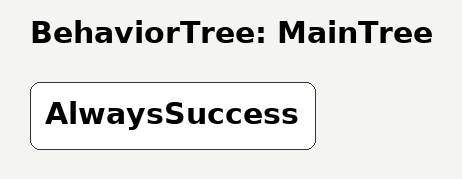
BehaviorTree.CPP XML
<root main_tree_to_execute="MainTree">
  <BehaviorTree ID="MainTree">
    <AlwaysSuccess />
  </BehaviorTree>
</root>
